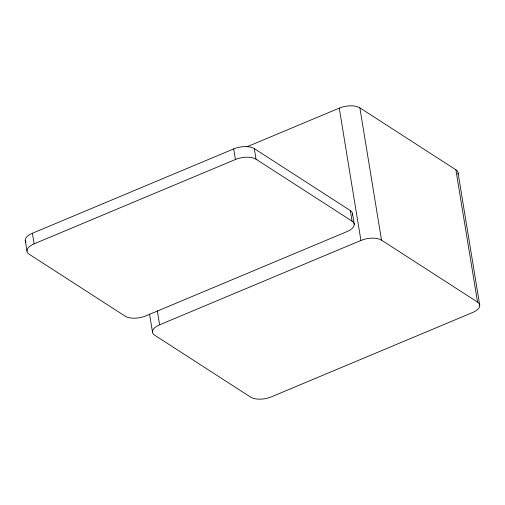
<?xml version="1.0" encoding="UTF-8"?>
<svg xmlns="http://www.w3.org/2000/svg" width="505" height="505" viewBox="0 0 505 505"><rect width="100%" height="100%" fill="white"/><g stroke="black" fill="none" stroke-linecap="round" stroke-linejoin="round"><path stroke-width="0.76" d="M25.869 242.179A15.144 7.038 -9.3 0 1 32.389 233.259L233.689 148.906A15.144 7.038 -9.3 0 1 254.305 148.615L350.312 210.553A15.144 7.038 -9.3 0 1 352.364 215.061M246.958 146.803L339.253 108.127A15.144 7.038 -9.3 0 1 359.863 107.836L455.87 169.775A15.144 7.038 -9.3 0 1 457.921 174.282M34.125 243.846L235.425 159.492A15.144 7.038 -9.3 0 1 256.041 159.201L352.042 221.139A15.144 7.038 -9.3 0 1 347.112 231.549L145.812 315.903A15.144 7.038 -9.3 0 1 125.196 316.199L29.195 254.255A15.144 7.038 -9.3 0 1 34.125 243.846L32.389 233.259M159.618 324.81L360.917 240.456A15.144 7.038 -9.3 0 1 381.534 240.165L477.541 302.104A15.144 7.038 -9.3 0 1 472.611 312.519L271.311 396.873A15.144 7.038 -9.3 0 1 250.695 397.164L154.688 335.225A15.144 7.038 -9.3 0 1 159.618 324.81L157.326 310.802M458.079 173.026L479.75 305.348M455.87 169.775L477.541 302.104M359.863 107.836L381.534 240.165M339.253 108.127L360.917 240.456M352.522 213.798L354.257 224.384M350.312 210.553L352.042 221.139M254.305 148.615L256.041 159.201M233.689 148.906L235.425 159.492M149.549 314.072L152.478 331.974M25.25 240.424L26.986 251.01"/></g></svg>
